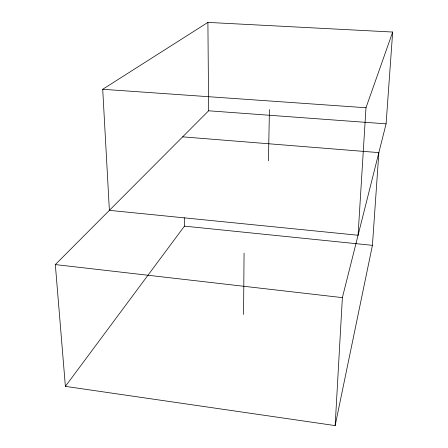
<?xml version="1.0" encoding="UTF-8"?>
<svg xmlns="http://www.w3.org/2000/svg" width="448" height="448" viewBox="0 0 448 448"><rect width="100%" height="100%" fill="white"/><g stroke="black" fill="none" stroke-linecap="round" stroke-linejoin="round"><path stroke-width="0.67" d="M243.566 314.462L244.065 253.126M268.453 160.849L269.427 109.609M207.9 22.4L208.628 110.79L55.328 264.583L65.386 386.372L335.154 425.6L342.373 297.629L386.092 123.844L392.672 32.038L207.9 22.4L102.715 89.275L109.385 210.353L358.064 235.245L365.988 107.744L392.672 32.038M335.154 425.6L372.428 245.336L378.851 152.617L182.655 136.847M65.386 386.372L184.447 226.139L184.279 217.767M102.715 89.275L365.988 107.744M208.628 110.79L386.092 123.844M184.447 226.139L372.428 245.336M55.328 264.583L342.373 297.629"/></g></svg>
